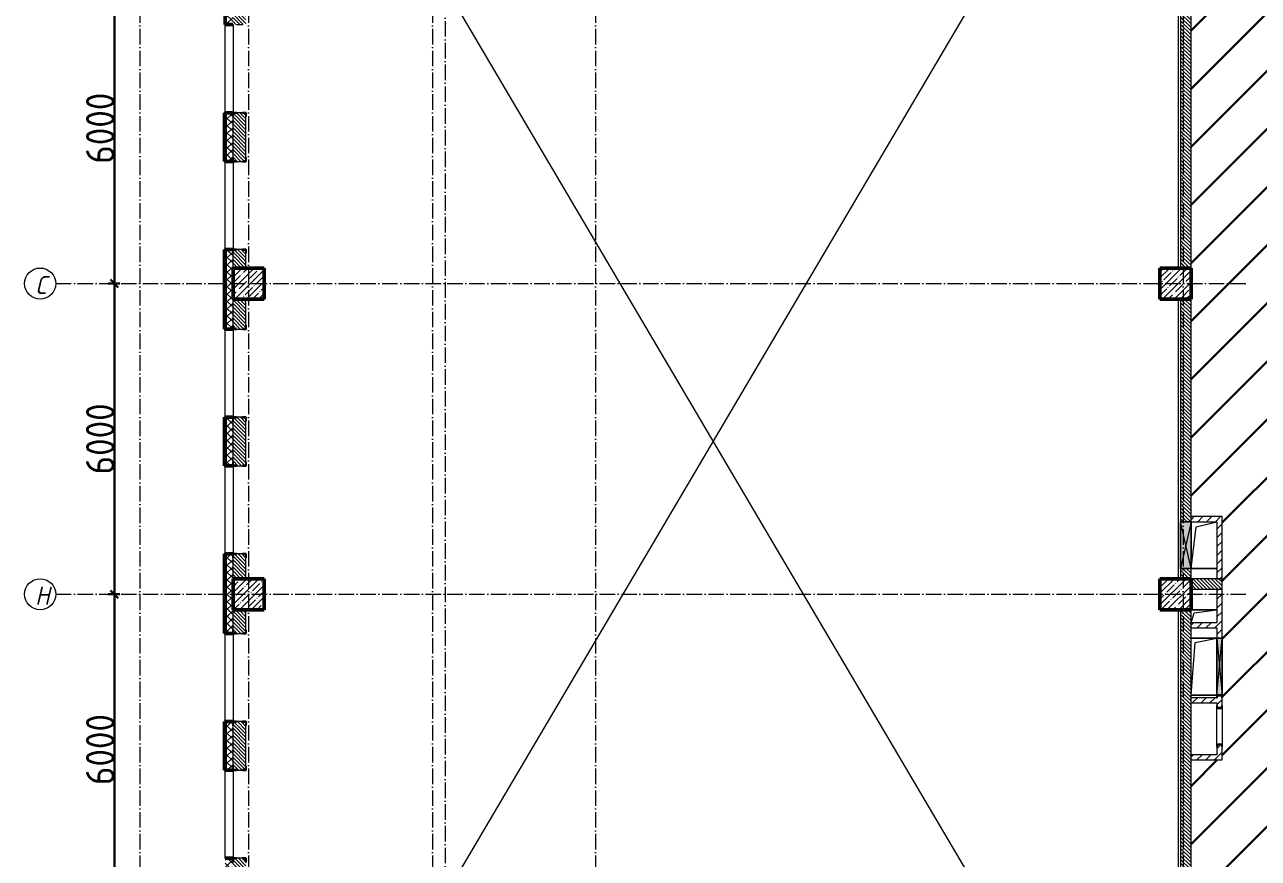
# Model space of a CAD drawing. Header units: millimetres. Extents: x 35697 to 388678, y -91946 to 171347.
# Drawn here: x 350497 to 374321, y -67282 to -51182 of the extents above; entities that cross this region are included whole.
import ezdxf

# ---------------------------------------------------------------- set-up
doc = ezdxf.new("R2010")
doc.units = ezdxf.units.MM
doc.linetypes.add('50_200_ШТРИХ_1Т_ш5_п1_п1_', pattern=[700, 500, -100, 0, -100])
for name, color, linetype, lineweight in [('2.1) ПГП окна 2.8 м', 5, 'Continuous', 30), ('A-____-____-DIMS', 7, 'Continuous', 9), ('A-DETL-____-OTLN-4', 7, 'Continuous', 18), ('A-DETL-GENF-OTLN', 7, 'Continuous', 9), ('A-FLOR-____-OTLN', 7, 'Continuous', 9), ('A-GENM-____-MCUT', 7, 'Continuous', 25), ('A-GENM-____-OTLN', 7, 'Continuous', 9), ('A-GENM-____-OTLN-1', 7, 'Continuous', 25), ('A-GLAZ-____-OTLN', 7, 'Continuous', 9), ('A-WALL-____-MCUT-2', 7, 'Continuous', 50), ('A-WALL-____-MCUT-3', 7, 'Continuous', 9), ('A-WALL-____-OTLN', 7, 'Continuous', 9), ('A-WALL-____-PATT-1', 7, 'Continuous', 9), ('A-WALL-FNSH-MCUT-1', 7, 'Continuous', 9), ('I-WALL-____-OTLN', 7, 'Continuous', 9), ('S-COLS-____-MCUT', 7, 'Continuous', 50), ('S-COLS-____-OTLN', 7, 'Continuous', 9), ('S-GRID-____-IDEN', 7, 'Continuous', 9), ('S-GRID-____-OTLN-1', 7, '50_200_ШТРИХ_1Т_ш5_п1_п1_', 9), ('стяжа', 7, 'Continuous', 30)]:
    doc.layers.add(name, color=color, linetype=linetype, lineweight=lineweight)
doc.styles.add('ISOCPEUR_I', font='isocpeui.ttf', dxfattribs={"width": 0.9, "height": 2.5})
doc.styles.add('ISOCPEUR_I_9', font='isocpeui.ttf', dxfattribs={"width": 0.9, "height": 250})
doc.styles.add('СПДС', font='isocpeur.ttf', dxfattribs={"width": 0.9})
doc.dimstyles.new('ISO-2_5_0_9К_БОЛЬШОЙ_ОСИ', dxfattribs={"dimscale": 304.8, "dimtxt": 248.995294, "dimasz": 0.492126, "dimexe": 0.393701, "dimexo": 0, "dimgap": 0, "dimtad": 1, "dimdec": 0, "dimzin": 0, "dimdsep": 46, "dimtxsty": 'ISOCPEUR_I_9', "dimblk1": 'OBLIQUE', "dimblk2": 'OBLIQUE', "dimsah": 1, "dimcen": 0.09, "dimdle": 0.393701, "dimazin": 0, "dimtfac": 1, "dimtdec": 4, "dimtix": 1, "dimtmove": 0, "dimatfit": 3, "dimfxl": 1, "dimtvp": 1, "dimtolj": 1, "dimtzin": 0, "dimarcsym": 2})
pattern_1 = [(135, (283770.707, -86863.456), (-35.35534, -35.35534), [])]
pattern_2 = [(45, (283770.71, -86863.46), (-84.85281, 84.85281), [])]

# ---------------------------------------------------------------- blocks, each defined once
blk = doc.blocks.new('BSC_Колонна _Прямоугольная - 600х600-V15-АР1_План отверстий 3 этажа в осях 1-64_А-ГГ')
at = {"layer": 'S-COLS-____-OTLN'}
h = blk.add_hatch(dxfattribs=at)
h.set_pattern_fill('FP_51', color=256, style=0, pattern_type=2)
h.set_pattern_definition([(45, (-71050, -30681.04), (-114.04925, 114.04925), []), (45, (-70935.95, -30681.04), (-114.04925, 114.04925), [201.613, -40.323, 3.353, -36.97])])
h.paths.add_polyline_path([(-300, -300), (300, -300), (300, 300), (-300, 300)], flags=0)
at = {"layer": 'S-COLS-____-MCUT'}
for p, q in [((300, 300), (-300, 300)), ((-300, 300), (-300, -300)), ((300, -300), (300, 300)), ((-300, -300), (300, -300))]:
    blk.add_line(p, q, dxfattribs=at)
blk = doc.blocks.new('BSC_Колонна _Прямоугольная - 600х600-V16-АР1_План отверстий 3 этажа в осях 1-64_А-ГГ')
at = {"layer": 'S-COLS-____-OTLN'}
h = blk.add_hatch(dxfattribs=at)
h.set_pattern_fill('FP_52', color=256, style=0, pattern_type=2)
h.set_pattern_definition([(45, (-71050, -24681.04), (-114.04925, 114.04925), []), (45, (-70935.95, -24681.04), (-114.04925, 114.04925), [201.613, -40.323, 3.353, -36.97])])
h.paths.add_polyline_path([(-300, -300), (300, -300), (300, 300), (-300, 300), (-300, 134)], flags=0)
at = {"layer": 'S-COLS-____-MCUT'}
for p, q in [((300, 300), (-300, 300)), ((-300, 300), (-300, -300)), ((300, -300), (300, 300)), ((-300, -300), (300, -300))]:
    blk.add_line(p, q, dxfattribs=at)
blk = doc.blocks.new('BSC_Колонна _Прямоугольная - 600х600-V18-АР1_План отверстий 3 этажа в осях 1-64_А-ГГ')
at = {"layer": 'S-COLS-____-OTLN'}
h = blk.add_hatch(dxfattribs=at)
h.set_pattern_fill('FP_55', color=256, style=0, pattern_type=2)
h.set_pattern_definition([(45, (-88950, -30681.04), (-114.04925, 114.04925), []), (45, (-88835.95, -30681.04), (-114.04925, 114.04925), [201.613, -40.323, 3.353, -36.97])])
h.paths.add_polyline_path([(-300, -300), (300, -300), (300, 300), (-300, 300)], flags=0)
at = {"layer": 'S-COLS-____-MCUT'}
for p, q in [((300, 300), (-300, 300)), ((-300, 300), (-300, -300)), ((300, -300), (300, 300)), ((-300, -300), (300, -300))]:
    blk.add_line(p, q, dxfattribs=at)
blk = doc.blocks.new('BSC_Колонна _Прямоугольная - 600х600-V19-АР1_План отверстий 3 этажа в осях 1-64_А-ГГ')
at = {"layer": 'S-COLS-____-OTLN'}
h = blk.add_hatch(dxfattribs=at)
h.set_pattern_fill('FP_56', color=256, style=0, pattern_type=2)
h.set_pattern_definition([(45, (-88950, -24681.04), (-114.04925, 114.04925), []), (45, (-88835.95, -24681.04), (-114.04925, 114.04925), [201.613, -40.323, 3.353, -36.97])])
h.paths.add_polyline_path([(-300, -300), (300, -300), (300, 300), (-300, 300), (-300, 134)], flags=0)
at = {"layer": 'S-COLS-____-MCUT'}
for p, q in [((300, 300), (-300, 300)), ((-300, 300), (-300, -300)), ((300, -300), (300, 300)), ((-300, -300), (300, -300))]:
    blk.add_line(p, q, dxfattribs=at)
blk = doc.blocks.new('Фахверк_СКБ_Уголок - 250_3380-27498580-АР1_План отверстий 3 этажа в осях 1-64_А-ГГ')
at = {"layer": 'A-GENM-____-MCUT'}
for p, q in [((200, 181), (125, 181)), ((125, 181), (125, 106)), ((125, 106), (131, 106)), ((131, 106), (131, 175)), ((131, 175), (200, 175)), ((200, 175), (200, 181)), ((131, -6), (125, -6)), ((125, -6), (125, -81)), ((125, -81), (200, -81)), ((131, -75), (131, -6)), ((200, -75), (131, -75)), ((200, -81), (200, -75))]:
    blk.add_line(p, q, dxfattribs=at)
blk = doc.blocks.new('AR_Отверстие прямоугольное _в плите_ - AR_Отверстие прямоугольное _в плите_-30552785-АР1_План отверстий 3 этажа в осях 1-64_А-ГГ')
at = {"layer": 'A-GENM-____-OTLN'}
for p, q in [((-250, -450), (-150, 350)), ((-150, 350), (250, 450)), ((-250, -450), (250, -450))]:
    blk.add_line(p, q, dxfattribs=at)
blk = doc.blocks.new('AR_Отверстие прямоугольное _в плите_ - AR_Отверстие прямоугольное _в плите_-30459257-АР1_План отверстий 3 этажа в осях 1-64_А-ГГ')
at = {"layer": 'A-GENM-____-OTLN'}
for p, q in [((250, 125), (-250, 125)), ((-250, -125), (-188, 63)), ((-188, 63), (250, 125))]:
    blk.add_line(p, q, dxfattribs=at)
blk = doc.blocks.new('AR_Отверстие прямоугольное _в плите_ - AR_Отверстие прямоугольное _в плите_-V208-АР1_План отверстий 3 этажа в осях 1-64_А-ГГ')
at = {"layer": 'A-GENM-____-OTLN'}
for p, q in [((250, 550), (-250, 550)), ((-167, 467), (250, 550)), ((-250, -550), (-167, 467)), ((-250, -550), (250, -550))]:
    blk.add_line(p, q, dxfattribs=at)
blk = doc.blocks.new('154_Фахверк_СКБ_Швеллер - Тип_100_3960_зеркало-36793856-АР1_План отверстий 3 этажа в осях 1-64_А-ГГ')
at = {"layer": 'A-GENM-____-MCUT'}
for p, q in [((175, 50), (125, 50)), ((125, 50), (125, -50)), ((128, 47), (175, 47)), ((128, -47), (128, 47)), ((175, 47), (175, 50)), ((125, -50), (175, -50)), ((175, -47), (128, -47)), ((175, -50), (175, -47))]:
    blk.add_line(p, q, dxfattribs=at)
blk = doc.blocks.new('154_Стойка_СКБ_Швеллер - СМ-2180_100-28318692-АР1_План отверстий 3 этажа в осях 1-64_А-ГГ')
at = {"layer": 'A-GENM-____-MCUT'}
for p, q in [((171, 50), (125, 50)), ((125, 50), (125, -50)), ((129.5, 42.4), (171, 42.4)), ((129.5, -42.4), (129.5, 42.4)), ((171, 42.4), (171, 50)), ((125, -50), (171, -50)), ((171, -42.4), (129.5, -42.4)), ((171, -50), (171, -42.4))]:
    blk.add_line(p, q, dxfattribs=at)
blk = doc.blocks.new('AR_Отверстие прямоугольное _в стене_ - AR_Отверстие прямоугольное _в стене__ОВ-36953238-АР1_План отверстий 3 этажа в осях 1-64_А-ГГ')
at = {"layer": 'A-GLAZ-____-OTLN'}
blk.add_hatch(color=256, dxfattribs=at).paths.add_polyline_path([(450, 100), (-450, 100), (-450, -100), (450, -100)], flags=0)
at = {"layer": 'A-DETL-GENF-OTLN'}
for p, q in [((-450, -100), (-450, 100)), ((-450, 100), (450, 100)), ((450, 100), (-450, -100)), ((-450, 100), (450, -100)), ((450, 100), (-450, 100)), ((-450, 100), (-450, -100)), ((450, 100), (450, -100)), ((450, -100), (450, 100)), ((450, -100), (-450, -100)), ((-450, -100), (450, -100))]:
    blk.add_line(p, q, dxfattribs=at)
blk = doc.blocks.new('AR_Отверстие прямоугольное _в стене_ - AR_Отверстие прямоугольное _в стене__ОВ-36943067-АР1_План отверстий 3 этажа в осях 1-64_А-ГГ')
at = {"layer": 'A-GLAZ-____-OTLN'}
blk.add_hatch(color=256, dxfattribs=at).paths.add_polyline_path([(-550, -50), (550, -50), (550, 50), (-550, 50), (-550, -47)], flags=0)
at = {"layer": 'A-DETL-GENF-OTLN'}
for p, q in [((-550, 50), (550, 50)), ((550, 50), (-550, -50)), ((-550, 50), (550, -50)), ((550, 50), (-550, 50)), ((550, 50), (550, -50)), ((550, -50), (550, 50)), ((550, -50), (-550, -50)), ((-550, -50), (550, -50))]:
    blk.add_line(p, q, dxfattribs=at)
blk = doc.blocks.new('Ось сетки - Круг_Ø6_00__ISO-2_5_0_9K_-25732049-АР1_План отверстий 3 этажа в осях 1-64_А-ГГ')
at = {"layer": 'S-GRID-____-IDEN'}
blk.add_circle((0, 0), 3, dxfattribs=at)
blk = doc.blocks.new('_Oblique')
at = {"color": 0, "linetype": 'ByBlock', "lineweight": -2}
blk.add_line((-0.5, -0.5), (0.5, 0.5), dxfattribs=at)
blk = doc.blocks.new('*D2197')
at = {"layer": 'A-____-____-DIMS', "color": 0, "lineweight": -2, "transparency": 16777216}
for p, q in [((352337, -50182), (352111, -50182)), ((352231, -50062), (352231, -56302)), ((352337, -56182), (352111, -56182))]:
    blk.add_line(p, q, dxfattribs=at)
at = {"layer": 'Defpoints', "color": 0, "transparency": 16777216}
for p in [(352337, -50182), (352231, -56182), (352337, -56182)]:
    blk.add_point(p, dxfattribs=at)
at = {"layer": 'A-____-____-DIMS', "color": 0, "lineweight": -2, "transparency": 16777216, "xscale": 150, "yscale": 150, "zscale": 150}
for p, rotation in [((352231, -50182), 90), ((352231, -56182), 270)]:
    blk.add_blockref('_Oblique', p, dxfattribs=dict(at, rotation=rotation))
at = {"layer": 'A-____-____-DIMS', "color": 0, "transparency": 16777216, "insert": (351957, -53182), "char_height": 548.6, "attachment_point": 5, "rotation": 90, "style": 'СПДС'}
blk.add_mtext('\\A1;6000', dxfattribs=at)
blk = doc.blocks.new('*D2030')
at = {"layer": 'A-____-____-DIMS', "color": 0, "lineweight": -2, "transparency": 16777216}
for p, q in [((352337, -56182), (352111, -56182)), ((352231, -56062), (352231, -62302)), ((352337, -62182), (352111, -62182))]:
    blk.add_line(p, q, dxfattribs=at)
at = {"layer": 'Defpoints', "color": 0, "transparency": 16777216}
for p in [(352337, -56182), (352231, -62182), (352337, -62182)]:
    blk.add_point(p, dxfattribs=at)
at = {"layer": 'A-____-____-DIMS', "color": 0, "lineweight": -2, "transparency": 16777216, "xscale": 150, "yscale": 150, "zscale": 150}
for p, rotation in [((352231, -56182), 90), ((352231, -62182), 270)]:
    blk.add_blockref('_Oblique', p, dxfattribs=dict(at, rotation=rotation))
at = {"layer": 'A-____-____-DIMS', "color": 0, "transparency": 16777216, "insert": (351957, -59182), "char_height": 548.6, "attachment_point": 5, "rotation": 90, "style": 'СПДС'}
blk.add_mtext('\\A1;6000', dxfattribs=at)
blk = doc.blocks.new('*D2031')
at = {"layer": 'A-____-____-DIMS', "color": 0, "lineweight": -2, "transparency": 16777216}
for p, q in [((352231, -62062), (352231, -68302)), ((352337, -62182), (352111, -62182)), ((352337, -68182), (352111, -68182))]:
    blk.add_line(p, q, dxfattribs=at)
at = {"layer": 'Defpoints', "color": 0, "transparency": 16777216}
for p in [(352337, -62182), (352231, -68182), (352337, -68182)]:
    blk.add_point(p, dxfattribs=at)
at = {"layer": 'A-____-____-DIMS', "color": 0, "lineweight": -2, "transparency": 16777216, "xscale": 150, "yscale": 150, "zscale": 150}
for p, rotation in [((352231, -62182), 90), ((352231, -68182), 270)]:
    blk.add_blockref('_Oblique', p, dxfattribs=dict(at, rotation=rotation))
at = {"layer": 'A-____-____-DIMS', "color": 0, "transparency": 16777216, "insert": (351957, -65182), "char_height": 548.6, "attachment_point": 5, "rotation": 90, "style": 'СПДС'}
blk.add_mtext('\\A1;6000', dxfattribs=at)
blk = doc.blocks.new('3эт')
at = {"layer": 'S-GRID-____-OTLN-1', "color": 251, "ltscale": 0.6, "true_color": 0x636466}
for p, q in [((352720.7, -36982.5), (352720.7, -91346.1)), ((354820.7, -36982.5), (354820.7, -91173.5)), ((358370.7, -36982.5), (358370.7, -75532.4)), ((361520.7, -36982.5), (361520.7, -78293.6)), ((372870.7, -36982.5), (372870.7, -91346.1)), ((358620.7, -37250.7), (358620.7, -75532.4)), ((351097.5, -56182.4), (374089.5, -56182.4)), ((351097.5, -62182.4), (374089.5, -62182.4))]:
    blk.add_line(p, q, dxfattribs=at)
at = {"layer": 'S-GRID-____-IDEN', "char_height": 350, "attachment_point": 1, "style": 'ISOCPEUR_I'}
for s, insert, width in [('\\fISOCPEUR|b0|i1|c204|p34|;\\W.9;С', (350708.5, -56035.8), 202.025), ('\\fISOCPEUR|b0|i1|c204|p34|;\\W.9;Н', (350699.5, -62035.8), 223.671)]:
    blk.add_mtext(s, dxfattribs=dict(at, insert=insert, width=width))
at = {"layer": 'A-____-____-DIMS'}
for base, p1, p2, picture, middle in [((352231.1, -56182.4), (352337.1, -50182.4), (352337.1, -56182.4), '*D2197', (351956.7, -53182.4)), ((352231.1, -62182.4), (352337.1, -56182.4), (352337.1, -62182.4), '*D2030', (351956.7, -59182.4)), ((352231.1, -68182.4), (352337.1, -62182.4), (352337.1, -68182.4), '*D2031', (351956.7, -65182.4))]:
    dim = blk.add_linear_dim(base=base, p1=p1, p2=p2, angle=90, dimstyle='ISO-2_5_0_9К_БОЛЬШОЙ_ОСИ', override={"dimtxt": 1.8, "dimpost": '<>', "dimtxsty": 'СПДС', "dimfxl": 6000}, dxfattribs=at)
    dim.commit()
    dim.dimension.update_dxf_attribs({"geometry": picture, "text_midpoint": middle})

msp = doc.modelspace()

# ---------------------------------------------------------------- hatches: boundary and pattern name
at = {"layer": '2.1) ПГП окна 2.8 м'}
h = msp.add_hatch(dxfattribs=at)
h.set_pattern_fill('ANSI31', color=5, scale=250)
h.paths.add_polyline_path([(376471, -43932), (373021, -43932), (373021, -44432), (373021, -49882), (373021, -50482), (373021, -55882), (373021, -56482), (373021, -60682), (373621, -60682), (373621, -61882), (373621, -62082), (373621, -63032), (373621, -64132), (373621, -64182), (373621, -64332), (373621, -64382), (373621, -65082), (373621, -65128), (373621, -65382), (373021, -65382), (373021, -67882), (373021, -68482), (373021, -74032), (373021, -74532), (373021, -77682), (373021, -77882), (373021, -80082), (373021, -80782), (373521, -80782), (373521, -81382), (373021, -81382), (373021, -84382), (373521, -84382), (373521, -84982), (373521, -87932), (373521, -88532), (374046, -88532), (374046, -88526), (374121, -88526), (375921, -88532), (375921, -88526), (375996, -88526), (376821, -88531), (376821, -88432), (377021, -88432), (377021, -88282), (377021, -87957), (377015, -87957), (377015, -87877), (377021, -87877), (377021, -87432), (377021, -86582), (377021, -86182), (377015, -86182), (377015, -86107), (377021, -85782), (377021, -85282), (377021, -82782), (377021, -81882), (377021, -81657), (377015, -81657), (377015, -81582), (377021, -80882), (377015, -80882), (377015, -80807), (377021, -80657), (377015, -80657), (377015, -80582), (377021, -79882), (377015, -79882), (377015, -79782), (377021, -79782), (377021, -79282), (377021, -78957), (377015, -78957), (377015, -78877), (377021, -78877), (377021, -78532), (377021, -77682), (377021, -77182), (377015, -77182), (377015, -77107), (377021, -76782), (377021, -76282), (377021, -73957), (377015, -73957), (377015, -73877), (377221, -73877), (377221, -72087), (377015, -72087), (377015, -72007), (377021, -71732), (377021, -71232), (377021, -70782), (377021, -70282), (377021, -69957), (377015, -69957), (377015, -69877), (377021, -69877), (377021, -69432), (377021, -68582), (377021, -68182), (377015, -68182), (377015, -68107), (377021, -67782), (377021, -67282), (377021, -65882), (377021, -64882), (377021, -64557), (377015, -64557), (377015, -64477), (377221, -64477), (377221, -63587), (377015, -63587), (377015, -63507), (377021, -62582), (377021, -62182), (377021, -62082), (377021, -61882), (377021, -61782), (377021, -61282), (377021, -60957), (377015, -60957), (377015, -60877), (377021, -60877), (377021, -60332), (377021, -59482), (377021, -59182), (377015, -59182), (377015, -59107), (377021, -58782), (377021, -58282), (377021, -58057), (377015, -58057), (377015, -57982), (377090, -57982), (377221, -57982), (377221, -56182), (377152, -56182), (377090, -56182), (377015, -56182), (377015, -56107), (377021, -55957), (377015, -55957), (377015, -55882), (377021, -55852), (377021, -55882), (377090, -55882), (377221, -55882), (377221, -54087), (377015, -54087), (377015, -54007), (377021, -52782), (377021, -52282), (377021, -51957), (377015, -51957), (377015, -51877), (377021, -51877), (377021, -51382), (377021, -50732), (377021, -50182), (377015, -50182), (377015, -50107), (377021, -49782), (377021, -49282), (377021, -48857), (377021, -48357), (377021, -44882), (376471, -44882)])
h.paths.add_polyline_path([(374346, -70033), (375980, -70033), (375980, -68833), (374346, -68833)], flags=24)
h.paths.add_polyline_path([(374177, -49503), (375835, -49503), (375835, -48303), (374177, -48303)], flags=24)
at = {"layer": 'A-WALL-____-PATT-1'}
h = msp.add_hatch(dxfattribs=at)
h.set_pattern_fill('FP_1', color=256, style=0, pattern_type=2)
h.set_pattern_definition([(45, (283770.71, -86863.46), (-70.71068, 70.71068), []), (135, (283770.71, -86863.46), (-70.71068, -70.71068), [])])
h.paths.add_polyline_path([(354371, -74532), (354521, -74532), (354521, -73237), (354515, -73237), (354515, -73162), (354371, -73162)], flags=0)
h.paths.add_polyline_path([(354456, -71462), (354515, -71462), (354515, -71387), (354521, -71387), (354521, -70597), (354515, -70597), (354515, -70522), (354371, -70522), (354371, -71462)], flags=0)
h.paths.add_polyline_path([(354456, -68822), (354515, -68822), (354515, -68747), (354521, -68747), (354521, -67357), (354515, -67357), (354515, -67282), (354371, -67282), (354371, -68822)], flags=0)
h.paths.add_polyline_path([(354456, -65582), (354515, -65582), (354515, -65507), (354521, -65507), (354521, -64717), (354515, -64717), (354515, -64642), (354371, -64642), (354371, -65582)], flags=0)
h.paths.add_polyline_path([(354456, -62942), (354515, -62942), (354515, -62867), (354521, -62867), (354521, -61477), (354515, -61477), (354515, -61402), (354371, -61402), (354371, -62942)], flags=0)
h.paths.add_polyline_path([(354371, -59702), (354515, -59702), (354515, -59627), (354521, -59627), (354521, -58837), (354515, -58837), (354515, -58762), (354371, -58762)], flags=0)
h.paths.add_polyline_path([(354371, -57062), (354515, -57062), (354515, -56987), (354521, -56987), (354521, -55597), (354515, -55597), (354515, -55522), (354371, -55522)], flags=0)
h.paths.add_polyline_path([(354371, -53822), (354515, -53822), (354515, -53747), (354521, -53747), (354521, -52957), (354515, -52957), (354515, -52882), (354371, -52882)], flags=0)
h.paths.add_polyline_path([(354515, -51182), (354515, -51107), (354521, -51107), (354521, -49717), (354515, -49717), (354515, -49642), (354371, -49642), (354371, -51182), (354456, -51182)], flags=0)
h.paths.add_polyline_path([(354515, -47942), (354515, -47867), (354521, -47867), (354521, -47077), (354515, -47077), (354515, -47002), (354371, -47002), (354371, -47942), (354456, -47942)], flags=0)
h.paths.add_polyline_path([(354515, -45302), (354515, -45227), (354521, -45227), (354521, -43932), (354371, -43932), (354371, -45302), (354456, -45302)], flags=0)
h = msp.add_hatch(dxfattribs=at)
h.set_pattern_fill('FP_6', color=256, style=0, pattern_type=2)
h.set_pattern_definition(pattern_1)
h.paths.add_polyline_path([(354702, -55882), (354771, -55882), (354771, -55528), (354702, -55528), (354702, -55522), (354590, -55522), (354590, -55528), (354521, -55528), (354521, -55882)], flags=0)
h.paths.add_polyline_path([(354702, -53822), (354702, -53816), (354771, -53816), (354771, -52888), (354702, -52888), (354702, -52882), (354590, -52882), (354590, -52888), (354521, -52888), (354521, -53816), (354590, -53816), (354590, -53822)], flags=0)
h.paths.add_polyline_path([(354702, -51182), (354702, -51176), (354771, -51176), (354771, -50482), (354521, -50482), (354521, -51176), (354590, -51176), (354590, -51182)], flags=0)
h = msp.add_hatch(dxfattribs=at)
h.set_pattern_fill('FP_6', color=256, style=0, pattern_type=2)
h.set_pattern_definition(pattern_1)
h.paths.add_polyline_path([(373021, -55882), (373021, -50482), (372821, -50482), (372821, -55882)], flags=0)
h = msp.add_hatch(dxfattribs=at)
h.set_pattern_fill('FP_6', color=256, style=0, pattern_type=2)
h.set_pattern_definition(pattern_1)
h.paths.add_polyline_path([(354590, -61882), (354771, -61882), (354771, -61408), (354702, -61408), (354702, -61402), (354590, -61402), (354590, -61408), (354521, -61408), (354521, -61882)], flags=0)
h.paths.add_polyline_path([(354590, -59702), (354702, -59702), (354702, -59696), (354771, -59696), (354771, -58768), (354702, -58768), (354702, -58762), (354590, -58762), (354590, -58768), (354521, -58768), (354521, -59696), (354590, -59696)], flags=0)
h.paths.add_polyline_path([(354702, -57062), (354702, -57056), (354771, -57056), (354771, -56482), (354521, -56482), (354521, -57056), (354590, -57056), (354590, -57062)], flags=0)
h = msp.add_hatch(dxfattribs=at)
h.set_pattern_fill('FP_6', color=256, style=0, pattern_type=2)
h.set_pattern_definition(pattern_1)
h.paths.add_polyline_path([(373021, -61882), (373021, -61682), (372821, -61682), (372821, -61882)], flags=0)
h.paths.add_polyline_path([(372821, -60782), (373021, -60782), (373021, -56482), (372821, -56482), (372821, -58608)], flags=0)
h = msp.add_hatch(dxfattribs=at)
h.set_pattern_fill('FP_4', color=256, style=0, pattern_type=2)
h.set_pattern_definition(pattern_2)
h.paths.add_polyline_path([(373521, -60782), (373621, -60782), (373621, -60682), (373021, -60682), (373021, -60782)], flags=0)
h = msp.add_hatch(dxfattribs=at)
h.set_pattern_fill('FP_4', color=256, style=0, pattern_type=2)
h.set_pattern_definition(pattern_2)
h.paths.add_polyline_path([(373621, -61882), (373621, -60782), (373521, -60782), (373521, -61882)], flags=0)
h = msp.add_hatch(dxfattribs=at)
h.set_pattern_fill('FP_6', color=256, style=0, pattern_type=2)
h.set_pattern_definition(pattern_1)
h.paths.add_polyline_path([(373621, -62082), (373621, -61882), (373021, -61882), (373021, -62082)], flags=0)
h = msp.add_hatch(dxfattribs=at)
h.set_pattern_fill('FP_4', color=256, style=0, pattern_type=2)
h.set_pattern_definition(pattern_2)
h.paths.add_polyline_path([(373613, -65282), (373621, -65282), (373621, -65128), (373613, -65128), (373613, -65087), (373528, -65087), (373528, -65128), (373521, -65128), (373521, -65282), (373528, -65282)], flags=0)
h.paths.add_polyline_path([(373524, -64379), (373618, -64379), (373618, -64332), (373621, -64332), (373621, -64182), (373618, -64182), (373618, -64135), (373524, -64135), (373524, -64182), (373521, -64182), (373521, -64332), (373524, -64332)], flags=0)
h.paths.add_polyline_path([(373534, -63032), (373621, -63032), (373621, -62082), (373521, -62082), (373521, -63032)], flags=0)
h = msp.add_hatch(dxfattribs=at)
h.set_pattern_fill('FP_6', color=256, style=0, pattern_type=2)
h.set_pattern_definition(pattern_1)
h.paths.add_polyline_path([(354590, -67882), (354771, -67882), (354771, -67288), (354702, -67288), (354702, -67282), (354590, -67282), (354590, -67288), (354521, -67288), (354521, -67882)], flags=0)
h.paths.add_polyline_path([(354702, -65582), (354702, -65576), (354771, -65576), (354771, -64648), (354702, -64648), (354702, -64642), (354590, -64642), (354590, -64648), (354521, -64648), (354521, -65576), (354590, -65576), (354590, -65582)], flags=0)
h.paths.add_polyline_path([(354702, -62942), (354702, -62936), (354771, -62936), (354771, -62482), (354521, -62482), (354521, -62936), (354590, -62936), (354590, -62942)], flags=0)
h = msp.add_hatch(dxfattribs=at)
h.set_pattern_fill('FP_6', color=256, style=0, pattern_type=2)
h.set_pattern_definition(pattern_1)
h.paths.add_polyline_path([(373021, -67882), (373021, -62482), (372821, -62482), (372821, -67882)], flags=0)
h = msp.add_hatch(dxfattribs=at)
h.set_pattern_fill('FP_4', color=256, style=0, pattern_type=2)
h.set_pattern_definition(pattern_2)
h.paths.add_polyline_path([(373521, -62832), (373521, -62732), (373021, -62732), (373021, -62832)], flags=0)
h = msp.add_hatch(dxfattribs=at)
h.set_pattern_fill('FP_4', color=256, style=0, pattern_type=2)
h.set_pattern_definition(pattern_2)
h.paths.add_polyline_path([(373521, -64282), (373521, -64182), (373021, -64182), (373021, -64282)], flags=0)
h = msp.add_hatch(dxfattribs=at)
h.set_pattern_fill('FP_4', color=256, style=0, pattern_type=2)
h.set_pattern_definition(pattern_2)
h.paths.add_polyline_path([(373021, -65382), (373621, -65382), (373621, -65282), (373021, -65282)], flags=0)

# ---------------------------------------------------------------- linework, layer by layer
at = {"layer": 'A-DETL-____-OTLN-4'}
for p, q in [((355121, -73932), (372521, -44432)), ((355121, -44532), (372521, -74032))]:
    msp.add_line(p, q, dxfattribs=at)
at = {"layer": 'A-FLOR-____-OTLN'}
for p, q in [((372771, -50482), (372771, -55882)), ((372771, -56482), (372771, -61882)), ((373521, -61682), (373021, -61682)), ((372771, -62482), (372771, -67882)), ((373021, -62482), (373521, -62482)), ((373021, -63032), (373521, -63032)), ((373521, -64132), (373021, -64132))]:
    msp.add_line(p, q, dxfattribs=at)
at = {"layer": 'A-WALL-____-MCUT-2'}
for p, q in [((354371, -49642), (354371, -51182)), ((354371, -51182), (354515, -51182)), ((354359, -52882), (354359, -53822)), ((354364, -52882), (354364, -53822)), ((354371, -52882), (354371, -53822)), ((354515, -52882), (354371, -52882)), ((354371, -53822), (354515, -53822)), ((354359, -55522), (354359, -57062)), ((354364, -55522), (354364, -57062)), ((354371, -55522), (354371, -57062)), ((354515, -55522), (354371, -55522)), ((354371, -57062), (354515, -57062)), ((354359, -58762), (354359, -59702)), ((354364, -58762), (354364, -59702)), ((354371, -58762), (354371, -59702)), ((354515, -58762), (354371, -58762)), ((354371, -59702), (354515, -59702)), ((354359, -61402), (354359, -62942)), ((354364, -61402), (354364, -62942)), ((354371, -61402), (354371, -62942)), ((354515, -61402), (354371, -61402)), ((354371, -62942), (354515, -62942)), ((354359, -64642), (354359, -65582)), ((354364, -64642), (354364, -65582)), ((354371, -64642), (354371, -65582)), ((354515, -64642), (354371, -64642)), ((354371, -65582), (354515, -65582)), ((354515, -67282), (354371, -67282))]:
    msp.add_line(p, q, dxfattribs=at)
at = {"layer": 'A-WALL-____-MCUT-3'}
for p, q in [((372821, -50482), (372821, -55882)), ((373021, -55882), (373021, -50482)), ((354590, -51182), (354702, -51182)), ((354702, -52882), (354590, -52882)), ((354521, -53747), (354521, -52957)), ((354771, -53747), (354771, -52957)), ((354590, -53822), (354702, -53822)), ((354521, -55882), (354521, -55597)), ((354702, -55522), (354590, -55522)), ((354771, -55882), (354771, -55597)), ((354521, -56987), (354521, -56482)), ((354771, -56987), (354771, -56482)), ((372821, -56482), (372821, -60782)), ((373021, -60782), (373021, -56482)), ((354590, -57062), (354702, -57062)), ((354521, -59627), (354521, -58837)), ((354702, -58762), (354590, -58762)), ((354771, -59627), (354771, -58837)), ((354590, -59702), (354702, -59702)), ((354702, -61402), (354590, -61402)), ((354521, -61882), (354521, -61477)), ((354771, -61882), (354771, -61477)), ((372821, -61682), (372821, -61882)), ((373021, -61882), (373021, -61682)), ((373621, -61882), (373021, -61882)), ((373621, -62082), (373621, -61882)), ((373021, -62082), (373621, -62082)), ((354521, -62867), (354521, -62482)), ((354771, -62867), (354771, -62482)), ((372821, -62482), (372821, -67882)), ((373021, -67882), (373021, -62482)), ((354590, -62942), (354702, -62942)), ((354521, -65507), (354521, -64717)), ((354702, -64642), (354590, -64642)), ((354771, -65507), (354771, -64717)), ((354590, -65582), (354702, -65582)), ((354702, -67282), (354590, -67282))]:
    msp.add_line(p, q, dxfattribs=at)
at = {"layer": 'A-WALL-____-OTLN'}
for p, q in [((354371, -52882), (354371, -51182)), ((354521, -51182), (354521, -52882)), ((354371, -55522), (354371, -53822)), ((354521, -53822), (354521, -55522)), ((354371, -58762), (354371, -57062)), ((354521, -57062), (354521, -58762)), ((354371, -61402), (354371, -59702)), ((354521, -59702), (354521, -61402)), ((354371, -64642), (354371, -62942)), ((354521, -62942), (354521, -64642)), ((354371, -67282), (354371, -65582)), ((354521, -65582), (354521, -67282))]:
    msp.add_line(p, q, dxfattribs=at)
at = {"layer": 'A-WALL-FNSH-MCUT-1'}
for p, q in [((354371, -52882), (354351, -52882)), ((354351, -52882), (354351, -53822)), ((354351, -53822), (354371, -53822)), ((354371, -55522), (354351, -55522)), ((354351, -55522), (354351, -57062)), ((354351, -57062), (354371, -57062)), ((354371, -58762), (354351, -58762)), ((354351, -58762), (354351, -59702)), ((354351, -59702), (354371, -59702)), ((373621, -60682), (373021, -60682)), ((373621, -61882), (373621, -60682)), ((373021, -60782), (373521, -60782)), ((373521, -60782), (373521, -61882)), ((354371, -61402), (354351, -61402)), ((354351, -61402), (354351, -62942)), ((373521, -61882), (373621, -61882)), ((373521, -62082), (373521, -62732)), ((373621, -63032), (373621, -62082)), ((373521, -62732), (373021, -62732)), ((373021, -62832), (373521, -62832)), ((373521, -62832), (373521, -63032)), ((354351, -62942), (354371, -62942)), ((373521, -64182), (373021, -64182)), ((373021, -64282), (373521, -64282)), ((373521, -64282), (373521, -64332)), ((373621, -64332), (373621, -64182)), ((354371, -64642), (354351, -64642)), ((354351, -64642), (354351, -65582)), ((373521, -65128), (373521, -65282)), ((373621, -65382), (373621, -65128)), ((373521, -65282), (373021, -65282)), ((373021, -65382), (373621, -65382)), ((354351, -65582), (354371, -65582))]:
    msp.add_line(p, q, dxfattribs=at)
at = {"layer": 'I-WALL-____-OTLN'}
for p, q in [((373521, -65082), (373521, -64382)), ((373621, -64382), (373621, -65082))]:
    msp.add_line(p, q, dxfattribs=at)

# ---------------------------------------------------------------- block references
at = {"layer": 'A-GENM-____-OTLN'}
for name, p in [('AR_Отверстие прямоугольное _в плите_ - AR_Отверстие прямоугольное _в плите_-30552785-АР1_План отверстий 3 этажа в осях 1-64_А-ГГ', (373271, -61232)), ('AR_Отверстие прямоугольное _в плите_ - AR_Отверстие прямоугольное _в плите_-30459257-АР1_План отверстий 3 этажа в осях 1-64_А-ГГ', (373271, -62607)), ('AR_Отверстие прямоугольное _в плите_ - AR_Отверстие прямоугольное _в плите_-V208-АР1_План отверстий 3 этажа в осях 1-64_А-ГГ', (373271, -63582))]:
    msp.add_blockref(name, p, dxfattribs=at)
at = {"layer": 'A-GENM-____-OTLN-1'}
for name, p, rotation in [('Фахверк_СКБ_Уголок - 250_3380-27498580-АР1_План отверстий 3 этажа в осях 1-64_А-ГГ', (354596, -52757), 269.9999999999999), ('Фахверк_СКБ_Уголок - 250_3380-27498580-АР1_План отверстий 3 этажа в осях 1-64_А-ГГ', (354696, -53947), 89.99999999999991), ('Фахверк_СКБ_Уголок - 250_3380-27498580-АР1_План отверстий 3 этажа в осях 1-64_А-ГГ', (354596, -55397), 269.9999999999999), ('Фахверк_СКБ_Уголок - 250_3380-27498580-АР1_План отверстий 3 этажа в осях 1-64_А-ГГ', (354696, -57187), 89.99999999999991), ('Фахверк_СКБ_Уголок - 250_3380-27498580-АР1_План отверстий 3 этажа в осях 1-64_А-ГГ', (354596, -58637), 269.9999999999999), ('Фахверк_СКБ_Уголок - 250_3380-27498580-АР1_План отверстий 3 этажа в осях 1-64_А-ГГ', (354696, -59827), 89.99999999999991), ('Фахверк_СКБ_Уголок - 250_3380-27498580-АР1_План отверстий 3 этажа в осях 1-64_А-ГГ', (354596, -61277), 269.9999999999999), ('Фахверк_СКБ_Уголок - 250_3380-27498580-АР1_План отверстий 3 этажа в осях 1-64_А-ГГ', (354696, -63067), 89.99999999999991), ('154_Фахверк_СКБ_Швеллер - Тип_100_3960_зеркало-36793856-АР1_План отверстий 3 этажа в осях 1-64_А-ГГ', (373571, -64007), 269.9999999999996), ('154_Фахверк_СКБ_Швеллер - Тип_100_3960_зеркало-36793856-АР1_План отверстий 3 этажа в осях 1-64_А-ГГ', (373571, -64507), 89.99999999999962), ('Фахверк_СКБ_Уголок - 250_3380-27498580-АР1_План отверстий 3 этажа в осях 1-64_А-ГГ', (354596, -64517), 269.9999999999999), ('154_Стойка_СКБ_Швеллер - СМ-2180_100-28318692-АР1_План отверстий 3 этажа в осях 1-64_А-ГГ', (373571, -64957), 269.9999999999996), ('Фахверк_СКБ_Уголок - 250_3380-27498580-АР1_План отверстий 3 этажа в осях 1-64_А-ГГ', (354696, -65707), 89.99999999999991), ('Фахверк_СКБ_Уголок - 250_3380-27498580-АР1_План отверстий 3 этажа в осях 1-64_А-ГГ', (354596, -67157), 269.9999999999999)]:
    msp.add_blockref(name, p, dxfattribs=dict(at, rotation=rotation))
at = {"layer": 'A-GLAZ-____-OTLN'}
for name, p, rotation in [('AR_Отверстие прямоугольное _в стене_ - AR_Отверстие прямоугольное _в стене__ОВ-36953238-АР1_План отверстий 3 этажа в осях 1-64_А-ГГ', (372921, -61232), 269.9999999999999), ('AR_Отверстие прямоугольное _в стене_ - AR_Отверстие прямоугольное _в стене__ОВ-36943067-АР1_План отверстий 3 этажа в осях 1-64_А-ГГ', (373571, -63582), 89.99999999999962)]:
    msp.add_blockref(name, p, dxfattribs=dict(at, rotation=rotation))
at = {"layer": 'S-COLS-____-OTLN'}
for name, p in [('BSC_Колонна _Прямоугольная - 600х600-V15-АР1_План отверстий 3 этажа в осях 1-64_А-ГГ', (354821, -56182)), ('BSC_Колонна _Прямоугольная - 600х600-V18-АР1_План отверстий 3 этажа в осях 1-64_А-ГГ', (372721, -56182)), ('BSC_Колонна _Прямоугольная - 600х600-V16-АР1_План отверстий 3 этажа в осях 1-64_А-ГГ', (354821, -62182)), ('BSC_Колонна _Прямоугольная - 600х600-V19-АР1_План отверстий 3 этажа в осях 1-64_А-ГГ', (372721, -62182))]:
    msp.add_blockref(name, p, dxfattribs=at)
at = {"layer": 'S-GRID-____-IDEN', "xscale": 99.99999999999993, "yscale": 99.99999999999993, "zscale": 99.99999999999993, "rotation": 269.9999999999995}
for p in [(350797, -56182), (350797, -62182)]:
    msp.add_blockref('Ось сетки - Круг_Ø6_00__ISO-2_5_0_9K_-25732049-АР1_План отверстий 3 этажа в осях 1-64_А-ГГ', p, dxfattribs=at)
at = {"layer": 'стяжа'}
msp.add_blockref('3эт', (0, 0), dxfattribs=at)

doc.saveas('drawing.dxf')
